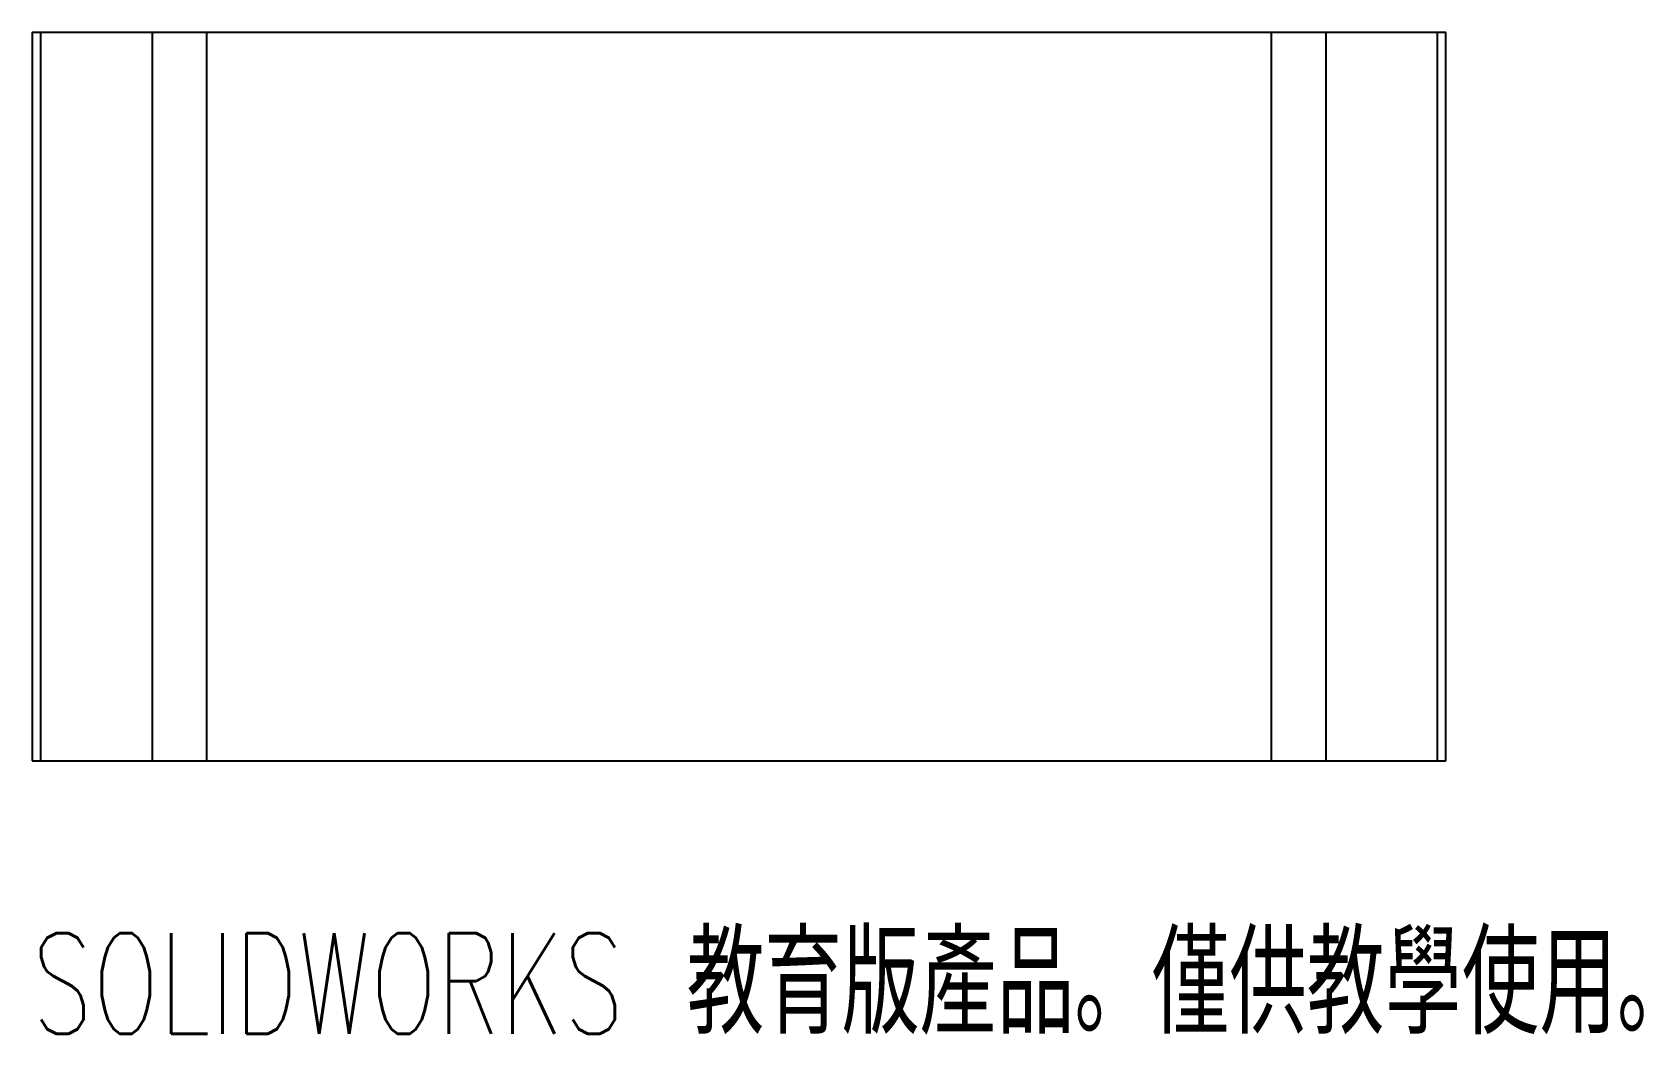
# Paper-space layout '_前視' of a CAD drawing. Header units: millimetres. Extents: x -8.9 to 68.4, y -13.2 to 35.
import ezdxf

# ---------------------------------------------------------------- set-up
doc = ezdxf.new("R2010")
doc.units = ezdxf.units.MM
doc.styles.add('SLDTEXTSTYLE0', font='TXT', dxfattribs={"width": 0.7, "bigfont": 'bigfont'})

psp = doc.layouts.new('_前視')

# ---------------------------------------------------------------- linework, layer by layer
at = {"color": 7, "linetype": 'Continuous', "lineweight": 25}
for p, q in [((-8.943, 35), (-8.943, 0)), ((-8.943, 35), (58.943, 35)), ((-8.541, 35), (-8.541, 0)), ((-3.175, 0), (-3.175, 35)), ((-0.577, 35), (-0.577, 0)), ((50.577, 0), (50.577, 35)), ((53.175, 35), (53.175, 0)), ((58.541, 0), (58.541, 35)), ((58.943, 0), (58.943, 35)), ((-8.943, 0), (58.943, 0))]:
    psp.add_line(p, q, dxfattribs=at)

# ---------------------------------------------------------------- texts
at = {"color": 7, "linetype": 'Continuous', "insert": (-8.943, -8.27), "char_height": 4.83362, "attachment_point": 1, "style": 'SLDTEXTSTYLE0'}
psp.add_mtext('SOLIDWORKS 教育版產品。僅供教學使用。', dxfattribs=at)

doc.saveas('drawing.dxf')
